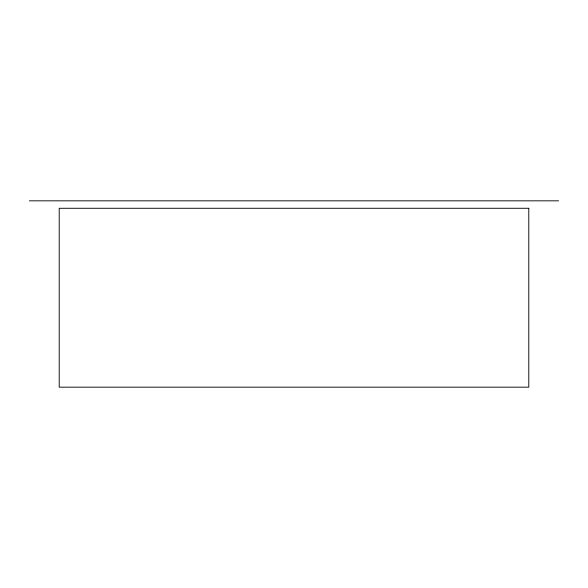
<?xml version="1.0" encoding="UTF-8"?>
<svg xmlns="http://www.w3.org/2000/svg" width="588" height="588" viewBox="0 0 588 588"><rect width="100%" height="100%" fill="white"/><g stroke="black" fill="none" stroke-linecap="round" stroke-linejoin="round"><path stroke-width="0.88" d="M29.4 200.831L558.6 200.831M528.788 208.284L59.212 208.284L59.212 387.169L528.788 387.169L528.788 208.284"/></g></svg>
